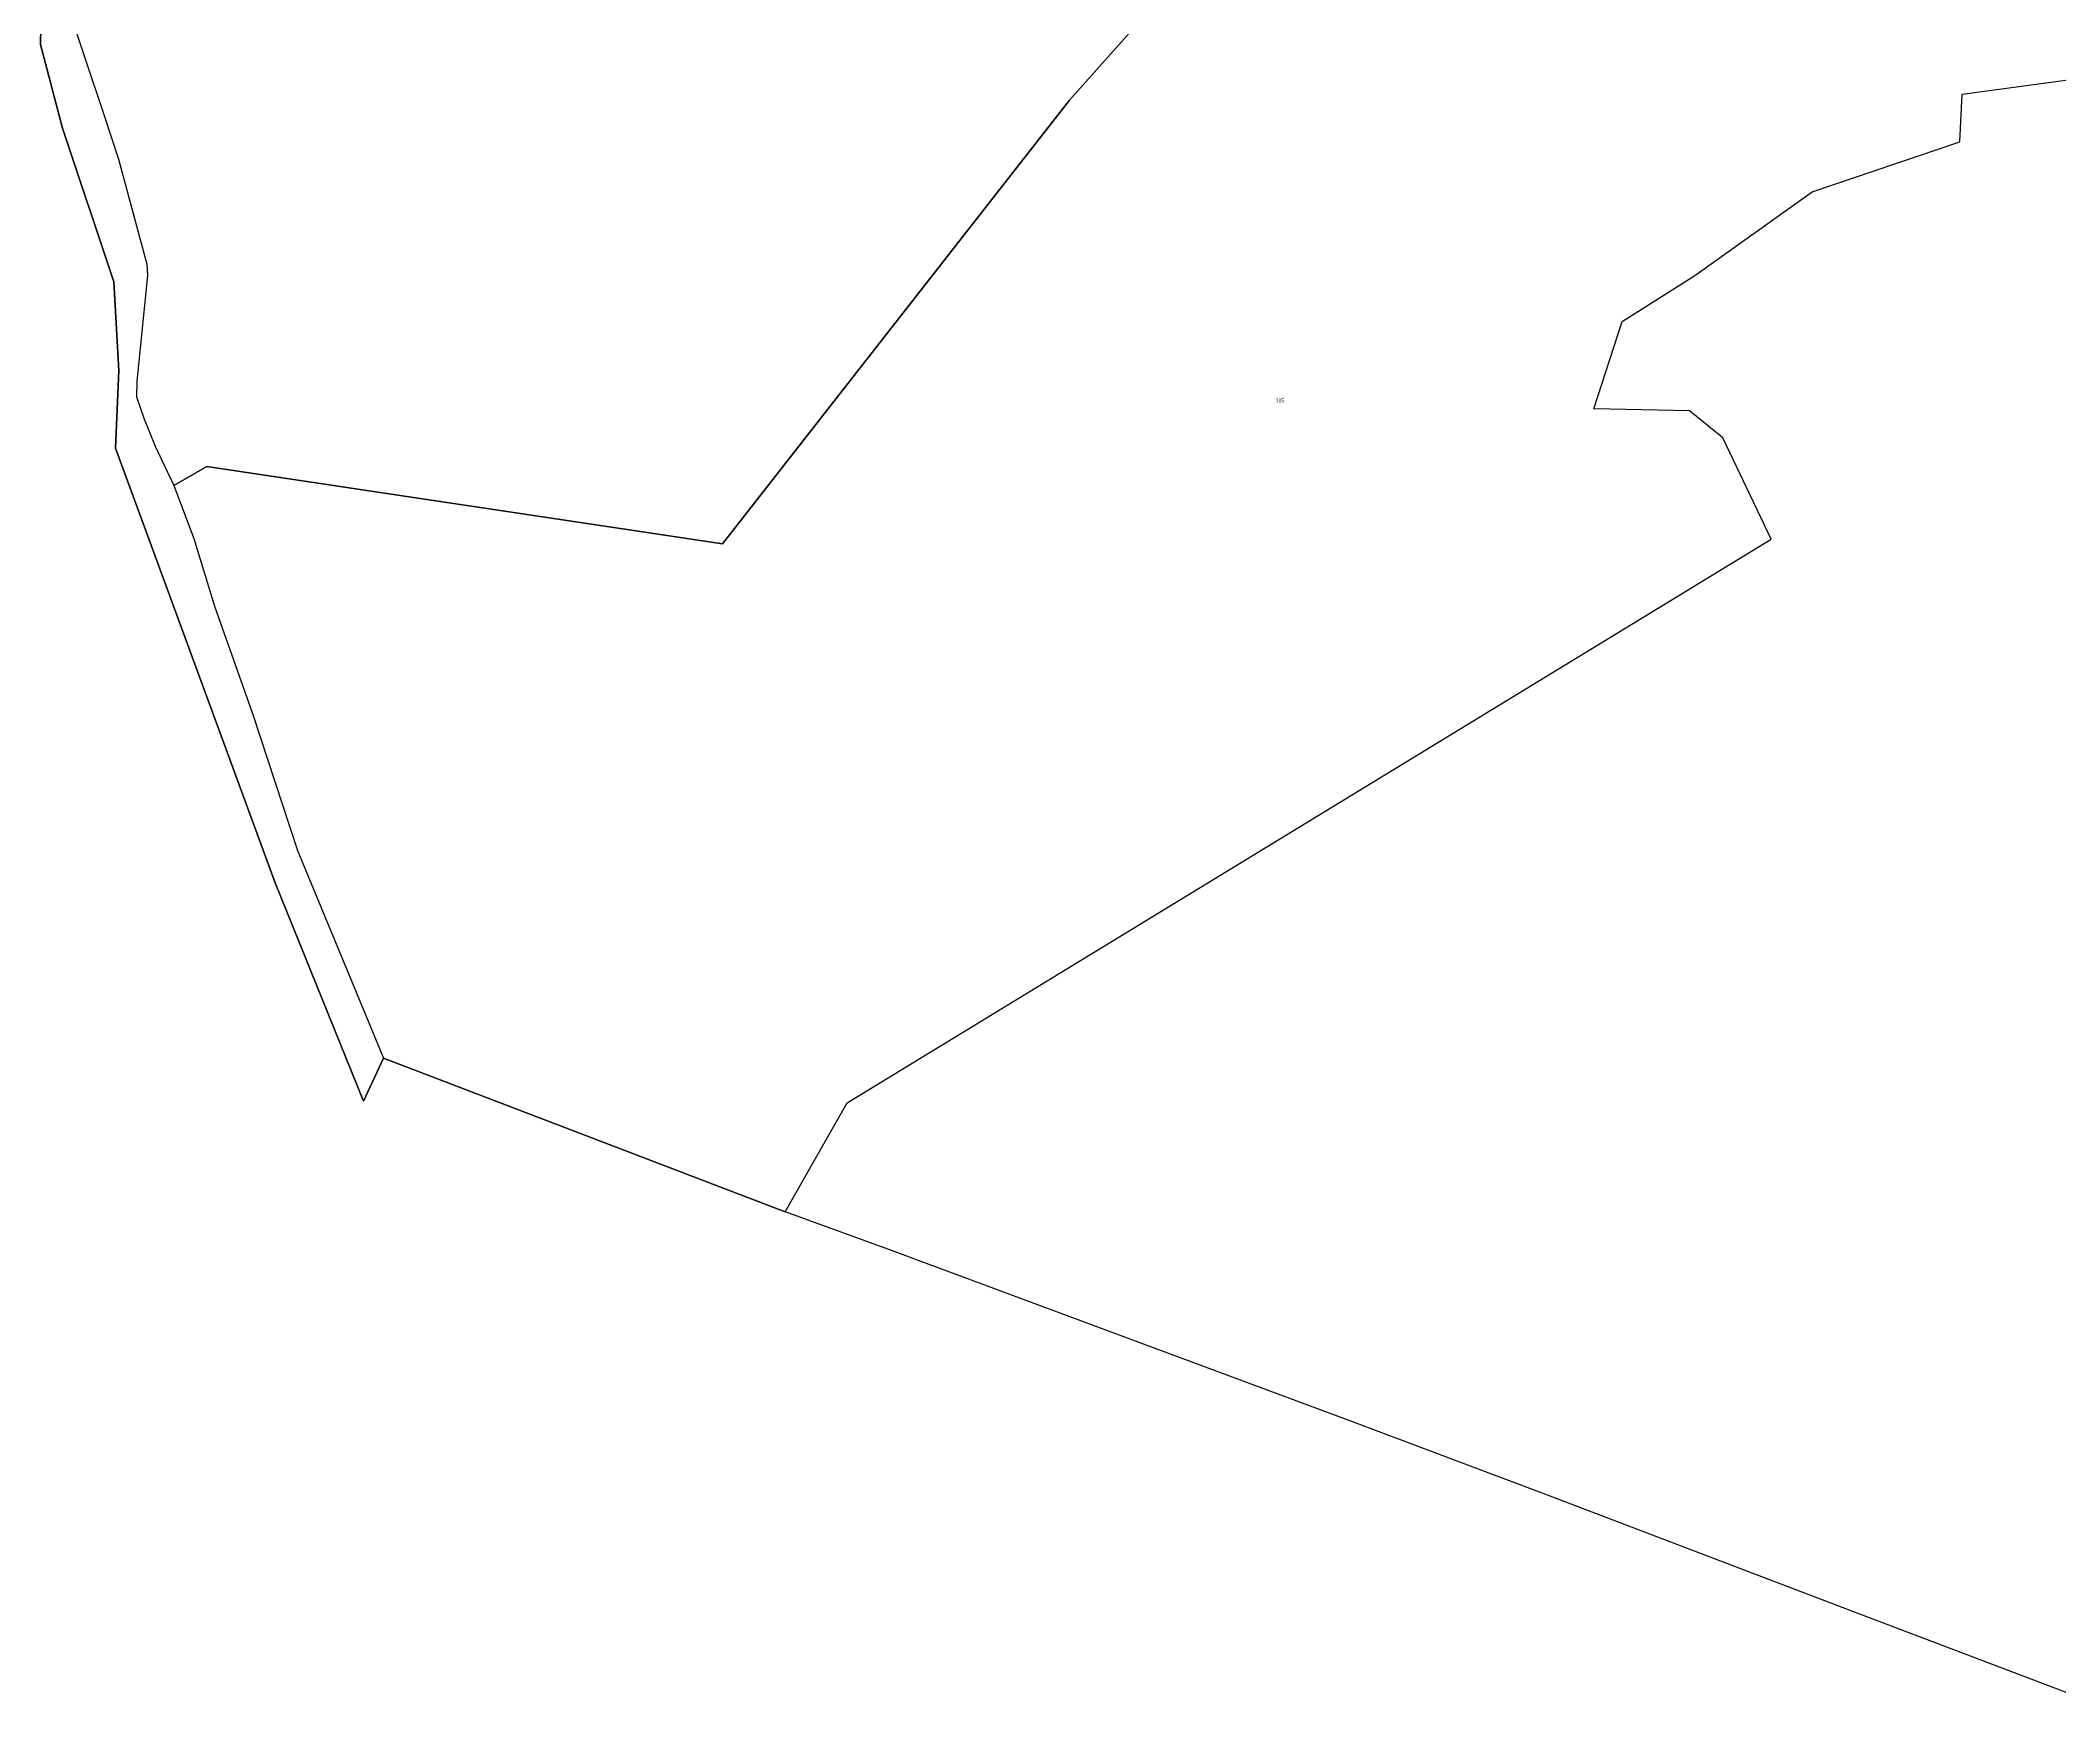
# Model space of a CAD drawing. Extents: x 1204521 to 1207304, y 6151741 to 6153999.
# Drawn here: x 1204573 to 1205646, y 6151758 to 6152643 of the extents above; entities that cross this region are included whole.
import ezdxf

# ---------------------------------------------------------------- set-up
doc = ezdxf.new("R2010")
doc.units = 0
doc.linetypes.add('CONTINU', pattern=[0])
for name, color, linetype in [('1LIEUDIT', 7, 'CONTINU'), ('1PARCELLE', 7, 'CONTINU'), ('1SECTION', 7, 'CONTINU'), ('1SUBDSECT', 7, 'CONTINU'), ('1TRONFLUV', 7, 'CONTINU'), ('3PARCELLETEX', 7, 'CONTINU')]:
    doc.layers.add(name, color=color, linetype=linetype)
doc.styles.get("Standard").update_dxf_attribs({"font": 'Times New Roman'})

msp = doc.modelspace()

# ---------------------------------------------------------------- linework, layer by layer
at = {"layer": '1LIEUDIT'}
for points in [[(1204574.4, 6152686.88), (1204573.47, 6152641.17), (1204585.16, 6152596.63), (1204612.43, 6152515.12), (1204615.12, 6152468.02), (1204613.33, 6152426.61), (1204698.14, 6152195.89), (1204744.99, 6152079.79), (1204755.64, 6152102.66), (1204968.94, 6152021.09), (1205001.91, 6152079.05), (1205492.69, 6152378.29), (1205467.02, 6152432.21), (1205449.23, 6152446.54), (1205398.51, 6152447.59), (1205413.59, 6152493.99), (1205452.18, 6152518.38), (1205514.37, 6152562.77), (1205592.83, 6152589.33), (1205594.14, 6152614.68), (1205681.84, 6152626.61)], [(1205670.36, 6151757.74), (1205534.59, 6151809.29), (1205371.57, 6151871.44), (1205267.97, 6151910.43), (1205024.14, 6152001.03), (1204968.94, 6152021.09), (1205001.91, 6152079.05), (1205492.69, 6152378.29), (1205467.02, 6152432.21), (1205449.23, 6152446.54), (1205398.51, 6152447.59), (1205413.59, 6152493.99), (1205452.18, 6152518.38), (1205514.37, 6152562.77), (1205592.83, 6152589.33), (1205594.14, 6152614.68), (1205681.84, 6152626.61)]]:
    msp.add_lwpolyline(points, dxfattribs=at)
at = {"layer": '1PARCELLE'}
for points in [[(1204586.52, 6152665.84), (1204607.6, 6152602.82), (1204614.98, 6152580.16), (1204629.92, 6152524.46), (1204630.34, 6152518.45), (1204624.62, 6152462.25), (1204624.55, 6152453.93), (1204628.44, 6152442.61), (1204634.35, 6152427.72), (1204644.43, 6152406.92), (1204644.43, 6152406.92), (1204661.87, 6152416.89), (1204935.81, 6152375.94), (1205119.99, 6152611.53), (1205242.08, 6152748.49)], [(1205242.08, 6152748.49), (1205119.99, 6152611.53), (1204935.81, 6152375.94), (1204661.87, 6152416.89), (1204644.43, 6152406.92), (1204655.04, 6152378.63), (1204665.88, 6152342.83), (1204686.18, 6152285.77), (1204710.11, 6152212.99), (1204755.64, 6152102.66), (1204968.94, 6152021.09), (1204968.94, 6152021.09), (1205001.91, 6152079.05), (1205492.69, 6152378.29), (1205467.02, 6152432.21), (1205449.23, 6152446.54), (1205398.51, 6152447.59), (1205413.59, 6152493.99), (1205452.18, 6152518.38), (1205514.37, 6152562.77), (1205592.83, 6152589.33), (1205594.14, 6152614.68), (1205681.84, 6152626.61)], [(1205670.36, 6151757.74), (1205534.59, 6151809.29), (1205371.57, 6151871.44), (1205267.97, 6151910.43), (1205024.14, 6152001.03), (1204968.94, 6152021.09), (1205001.91, 6152079.05), (1205492.69, 6152378.29), (1205467.02, 6152432.21), (1205449.23, 6152446.54), (1205398.51, 6152447.59), (1205413.59, 6152493.99), (1205452.18, 6152518.38), (1205514.37, 6152562.77), (1205592.83, 6152589.33), (1205594.14, 6152614.68), (1205681.84, 6152626.61)]]:
    msp.add_lwpolyline(points, dxfattribs=at)
at = {"layer": '1SECTION'}
msp.add_lwpolyline([(1205670.36, 6151757.74), (1205534.59, 6151809.29), (1205371.57, 6151871.44), (1205267.97, 6151910.43), (1205024.14, 6152001.03), (1204968.94, 6152021.09), (1204755.64, 6152102.66), (1204744.99, 6152079.79), (1204698.14, 6152195.89), (1204613.33, 6152426.61), (1204615.12, 6152468.02), (1204612.43, 6152515.12), (1204585.16, 6152596.63), (1204573.47, 6152641.17), (1204574.4, 6152686.88)], dxfattribs=at)
at = {"layer": '1SUBDSECT'}
msp.add_lwpolyline([(1205670.36, 6151757.74), (1205534.59, 6151809.29), (1205371.57, 6151871.44), (1205267.97, 6151910.43), (1205024.14, 6152001.03), (1204968.94, 6152021.09), (1204755.64, 6152102.66), (1204744.99, 6152079.79), (1204698.14, 6152195.89), (1204613.33, 6152426.61), (1204615.12, 6152468.02), (1204612.43, 6152515.12), (1204585.16, 6152596.63), (1204573.47, 6152641.17), (1204574.4, 6152686.88)], dxfattribs=at)
at = {"layer": '1TRONFLUV'}
msp.add_lwpolyline([(1204586.52, 6152665.84), (1204607.6, 6152602.82), (1204614.98, 6152580.16), (1204629.92, 6152524.46), (1204630.34, 6152518.45), (1204624.62, 6152462.25), (1204624.55, 6152453.93), (1204628.44, 6152442.61), (1204634.35, 6152427.72), (1204644.43, 6152406.92), (1204644.43, 6152406.92), (1204655.04, 6152378.63), (1204665.88, 6152342.83), (1204686.18, 6152285.77), (1204710.11, 6152212.99), (1204755.64, 6152102.66), (1204744.99, 6152079.79), (1204698.14, 6152195.89), (1204613.33, 6152426.61), (1204615.12, 6152468.02), (1204612.43, 6152515.12), (1204585.16, 6152596.63), (1204573.47, 6152641.17), (1204574.4, 6152686.88)], dxfattribs=at)

# ---------------------------------------------------------------- texts
at = {"layer": '3PARCELLETEX'}
msp.add_text('315', height=2, dxfattribs=at).set_placement((1205229.47, 6152451.11))

doc.saveas('drawing.dxf')
